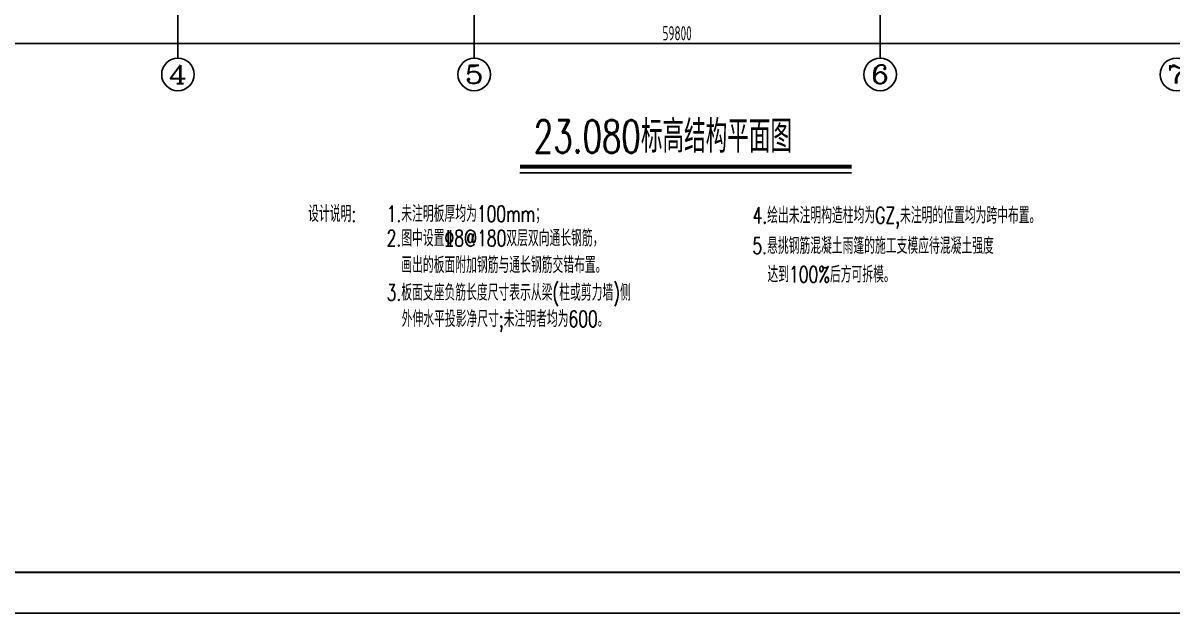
# Model space of a CAD drawing. Extents: x -472319 to -112444, y -516749 to -5704.
# Drawn here: x -288911 to -260602, y -398147 to -383615 of the extents above; entities that cross this region are included whole.
import ezdxf
from ezdxf.enums import TextEntityAlignment as Align

# ---------------------------------------------------------------- set-up
doc = ezdxf.new("R2010")
doc.units = 0
doc.header["$LTSCALE"] = 100
doc.header["$MEASUREMENT"] = 0
for name, color, linetype in [('AXIS', 3, 'Continuous'), ('AXIS_TEXT', 7, 'Continuous'), ('DIMENSION', 3, 'Continuous'), ('FRAME', 3, 'Continuous'), ('填充', 8, 'Continuous')]:
    doc.layers.add(name, color=color, linetype=linetype)
doc.styles.add('_TCH_AXIS', font='COMPLEX', dxfattribs={"bigfont": 'GBCBIG'})
doc.styles.add('COMPLEX', font='COMPLEX')
doc.styles.add('dxfs', font='txt.shx', dxfattribs={"width": 0.7, "bigfont": 'dxfs.shx'})
doc.styles.add('HZ', font='tssdeng.shx', dxfattribs={"width": 0.6, "height": 350, "bigfont": 'a.shx'})
doc.dimstyles.new('DIMN', dxfattribs={"dimtxt": 350, "dimasz": 150, "dimexe": 100, "dimexo": 100, "dimgap": 75, "dimtad": 1, "dimdec": 0, "dimzin": 0, "dimdsep": 46, "dimtxsty": 'HZ', "dimblk": 'ARCHTICK', "dimcen": 0.09, "dimdle": 100, "dimclrd": 3, "dimclre": 3, "dimclrt": 7, "dimazin": 2, "dimtfac": 1, "dimtdec": 0, "dimtmove": 2, "dimatfit": 3, "dimldrblk": 'ARCHTICK', "dimfxl": 1, "dimtolj": 1, "dimtzin": 0, "dimarcsym": 0})

# ---------------------------------------------------------------- blocks, each defined once
blk = doc.blocks.new('_ArchTick')
at = {"color": 0, "linetype": 'ByBlock', "const_width": 0.4}
blk.add_lwpolyline([(-0.5, -0.5), (0.5, 0.5)], dxfattribs=at)
blk = doc.blocks.new('*D1335')
at = {"layer": 'AXIS', "color": 3, "lineweight": -2, "transparency": 16777216}
for p, q in [((-302694, -382170), (-302694, -384218)), ((-242894, -382170), (-242894, -384218)), ((-302794, -384118), (-242794, -384118))]:
    blk.add_line(p, q, dxfattribs=at)
at = {"layer": 'Defpoints', "color": 0, "transparency": 16777216}
for p in [(-302694, -382070), (-242894, -382070), (-242894, -384118)]:
    blk.add_point(p, dxfattribs=at)
at = {"layer": 'AXIS', "color": 3, "lineweight": -2, "transparency": 16777216, "xscale": 150, "yscale": 150, "zscale": 150, "rotation": 180}
blk.add_blockref('_ArchTick', (-302694, -384118), dxfattribs=at)
at = {"layer": 'AXIS', "color": 3, "lineweight": -2, "transparency": 16777216, "xscale": 150, "yscale": 150, "zscale": 150}
blk.add_blockref('_ArchTick', (-242894, -384118), dxfattribs=at)
at = {"layer": 'AXIS', "color": 7, "transparency": 16777216, "insert": (-272794, -383868), "char_height": 350, "attachment_point": 5, "style": 'HZ'}
blk.add_mtext('\\A1;59800', dxfattribs=at)
blk = doc.blocks.new('_AXISO')
blk.add_circle((0, 0), 0.5)
at = {"layer": 'AXIS_TEXT', "style": 'COMPLEX', "width": 1.041667}
blk.add_attdef('A', text='', height=0.56, dxfattribs=at).set_placement((-0.25, -0.28), (0.25, -0.28), align=Align.FIT)
blk = doc.blocks.new('A$C20674F94')
at = {"layer": 'FRAME'}
for p, q in [((2500, 1000), (83100, 1000)), ((0, 0), (84100, 0))]:
    blk.add_line(p, q, dxfattribs=at)
at = {"layer": 'FRAME', "const_width": 50}
blk.add_lwpolyline([(2500, 58400), (83100, 58400), (83100, 1000), (2500, 1000), (2500, 58400)], dxfattribs=at)

msp = doc.modelspace()

# ---------------------------------------------------------------- linework, layer by layer
at = {"layer": 'AXIS'}
for p, q in [((-285093.829, -382070.283), (-285093.829, -384482.578)), ((-277793.829, -382070.283), (-277793.829, -384482.578)), ((-267793.829, -382070.283), (-267793.829, -384482.578))]:
    msp.add_line(p, q, dxfattribs=at)
at = {"layer": 'DIMENSION', "const_width": 100}
msp.add_lwpolyline([(-276668.828, -387152.729), (-268497.846, -387152.729)], dxfattribs=at)
at = {"layer": 'DIMENSION'}
msp.add_lwpolyline([(-276668.828, -387302.729), (-268497.846, -387302.729)], dxfattribs=at)

# ---------------------------------------------------------------- block references
at = {"layer": 'AXIS'}
ref = msp.add_blockref('_AXISO', (-285093.829, -384882.578), dxfattribs=dict(at, xscale=800, yscale=800, zscale=800))
ref.add_attrib('A', '4', dxfattribs={"layer": 'AXIS_TEXT', "height": 452.548, "style": '_TCH_AXIS', "width": 1.3125}).set_placement((-285320.103, -385108.852), (-284867.554, -385108.852), align=Align.FIT)
ref = msp.add_blockref('_AXISO', (-277793.829, -384882.578), dxfattribs=dict(at, xscale=800, yscale=800, zscale=800))
ref.add_attrib('A', '5', dxfattribs={"layer": 'AXIS_TEXT', "height": 452.548, "style": '_TCH_AXIS', "width": 1.5}).set_placement((-278020.103, -385108.852), (-277567.554, -385108.852), align=Align.FIT)
ref = msp.add_blockref('_AXISO', (-267793.829, -384882.578), dxfattribs=dict(at, xscale=800, yscale=800, zscale=800))
ref.add_attrib('A', '6', dxfattribs={"layer": 'AXIS_TEXT', "height": 452.548, "style": '_TCH_AXIS', "width": 1.5}).set_placement((-268020.103, -385108.852), (-267567.554, -385108.852), align=Align.FIT)
ref = msp.add_blockref('_AXISO', (-260493.829, -384882.578), dxfattribs=dict(at, xscale=800, yscale=800, zscale=800))
ref.add_attrib('A', '7', dxfattribs={"layer": 'AXIS_TEXT', "height": 452.548, "style": '_TCH_AXIS', "width": 1.5}).set_placement((-260720.103, -385108.852), (-260267.554, -385108.852), align=Align.FIT)
at = {"layer": '填充'}
msp.add_blockref('A$C20674F94', (-311995, -398146.5), dxfattribs=at)

# ---------------------------------------------------------------- texts
at = {"layer": 'DIMENSION', "style": 'dxfs', "width": 0.7}
for s, height, p in [('23.080标高结构平面图', 800, (-276327.272, -386810.947)), ('设计说明:', 400, (-281884.954, -388514.926)), ('1.未注明板厚均为100mm；', 400, (-279950.324, -388514.926)), ('4.绘出未注明构造柱均为GZ,未注明的位置均为跨中布置。', 400, (-270935.411, -388553.677)), ('2.图中设置\x848@180双层双向通长钢筋，', 400, (-279950.324, -389114.926)), ('5.悬挑钢筋混凝土雨篷的施工支模应待混凝土强度', 400, (-270939.056, -389302.422)), ('画出的板面附加钢筋与通长钢筋交错布置。', 400, (-279590.072, -389775.887)), ('达到100%%%后方可拆模。', 400, (-270569.056, -390008.122)), ('3.板面支座负筋长度尺寸表示从梁(柱或剪力墙)侧', 400, (-279950.324, -390453.812)), ('外伸水平投影净尺寸;未注明者均为600。', 400, (-279580.324, -391103.812))]:
    msp.add_text(s, height=height, dxfattribs=at).set_placement(p)

# ---------------------------------------------------------------- dimensions: what is measured, and where the dimension line sits
at = {"layer": 'AXIS'}
dim = msp.add_aligned_dim(p1=(-302693.829, -382070.283), p2=(-242893.829, -382070.283), distance=-2048, dimstyle='DIMN', dxfattribs=at)
dim.commit()
dim.dimension.update_dxf_attribs({"geometry": '*D1335', "text_midpoint": (-272793.829, -383868.283)})

doc.saveas('drawing.dxf')
